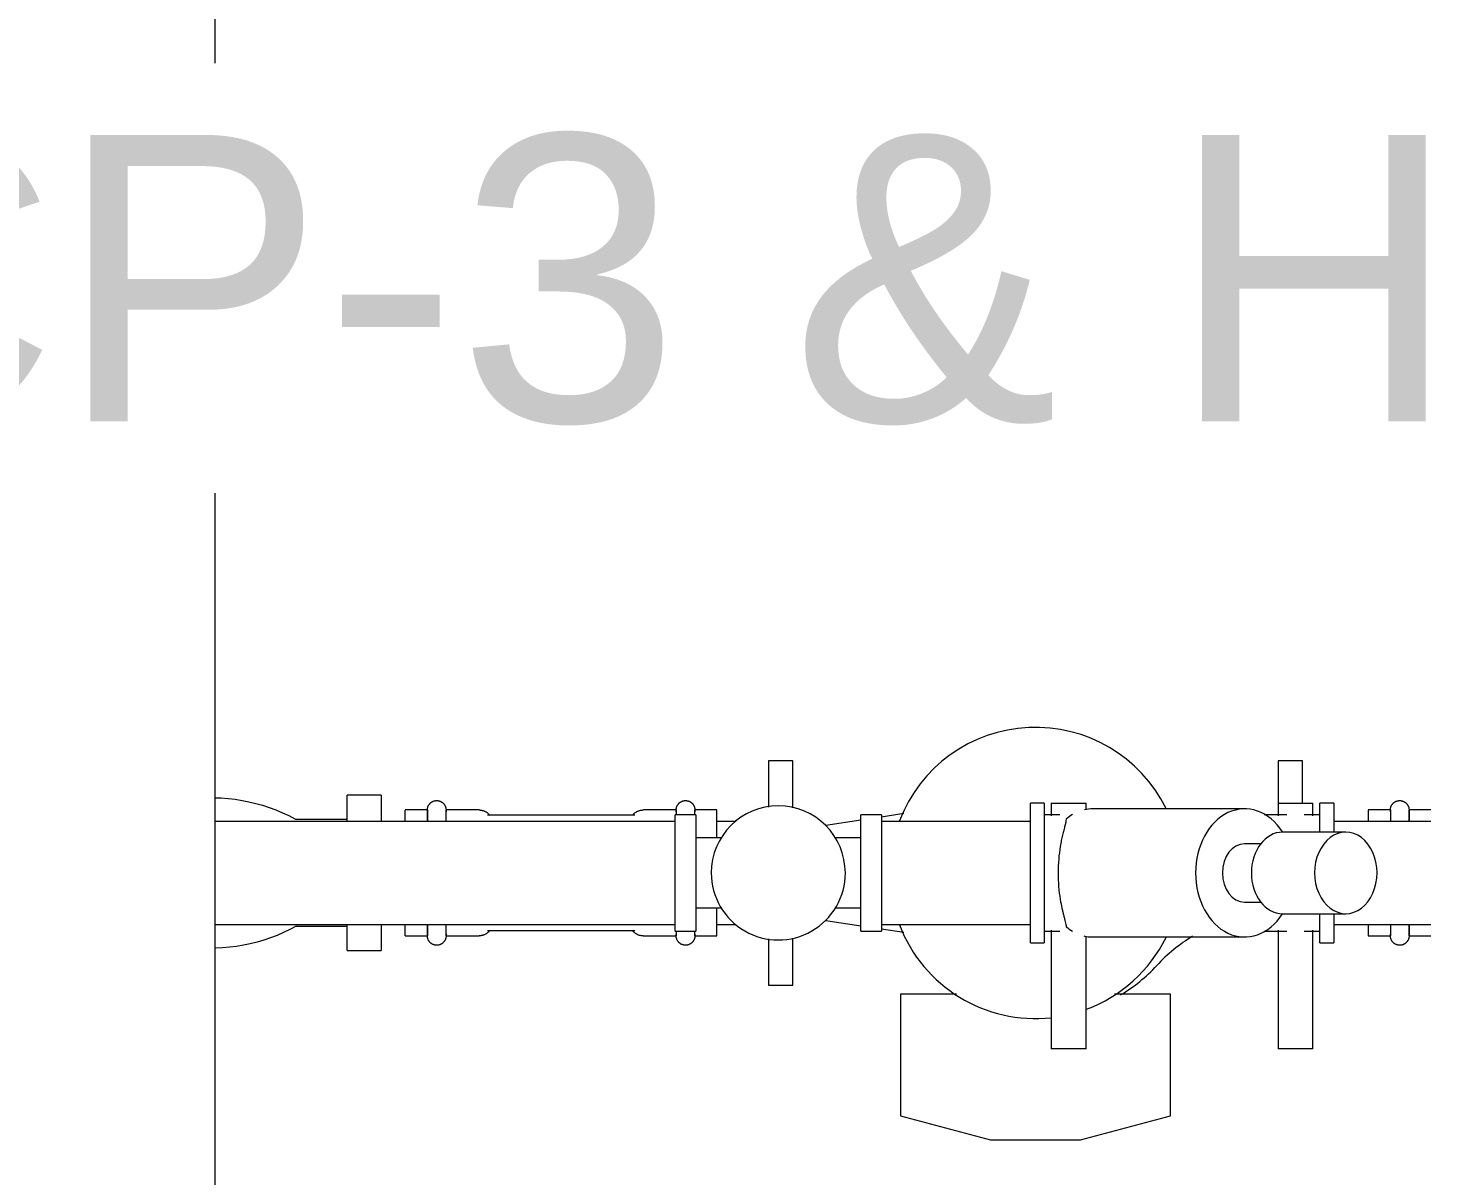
# Model space of a CAD drawing. Header units: inches. Extents: x -3299 to -2222, y -94 to 482.
# Drawn here: x -2430.77 to -2401.87, y 279.1 to 302.75 of the extents above; entities that cross this region are included whole.
import ezdxf

# ---------------------------------------------------------------- set-up
doc = ezdxf.new("R2010")
doc.units = ezdxf.units.IN
doc.header["$MEASUREMENT"] = 0
for name, color, linetype, lineweight in [('G-ANNO-TEXT', 231, 'Continuous', 9), ('M-EQPM', 50, 'Continuous', 9), ('P-PIPE', 3, 'Continuous', 9)]:
    doc.layers.add(name, color=color, linetype=linetype, lineweight=lineweight)
doc.styles.add('Arial', font='arial.ttf', dxfattribs={"height": 5.901198})

# ---------------------------------------------------------------- blocks, each defined once
blk = doc.blocks.new('Pump-Circulator-Grundfos-TPE-Close_Coupled - ERROR_LOAD TYPE CATALOG-1367479-PLG_ ROOF LEVEL')
at = {"layer": 'M-EQPM'}
for p, q in [((-5, 2.312), (-5.5, 2.312)), ((-5.5, 2.312), (-5.5, 1.355)), ((-5, 1.342), (-5, 2.312)), ((5.5, 2.312), (5, 2.312)), ((5, 2.312), (5, 1.44)), ((5.5, 1.44), (5.5, 2.312)), ((-2.714, 1.221), (-3.173, 1.151)), ((-3.598, 1.087), (-4.321, 0.978)), ((-4.321, -0.978), (-3.598, -1.087)), ((-3.173, -1.151), (-2.714, -1.221)), ((-5.5, -1.355), (-5.5, -2.313)), ((-5, -2.313), (-5, -1.342)), ((-5.5, -2.313), (-5, -2.313)), ((-2.781, -2.5), (-2.781, -5.003)), ((-1.628, -2.5), (-2.781, -2.5)), ((2.781, -2.5), (1.628, -2.5)), ((2.781, -5.003), (2.781, -2.5)), ((-2.781, -5.003), (-0.927, -5.5)), ((0.927, -5.5), (2.781, -5.003)), ((-0.927, -5.5), (0.927, -5.5))]:
    blk.add_line(p, q, dxfattribs=at)
for centre, radius, start, end in [((0, 0), 3, 26.2684, 159.0803), ((0, 0), 3, 200.9197, 276.2189), ((0, 0), 3, 290.5032, 333.7316), ((5, -4.217), 3.404, 121.2259, 137.2588), ((0, 0.404), 3.404, 300.9694, 317.2588)]:
    blk.add_arc(centre, radius, start, end, dxfattribs=at)
blk = doc.blocks.new('Ball Valve - 2-6 Inch - 2_-V10-PLG_ ROOF LEVEL')
at = {"layer": 'P-PIPE'}
for p, q in [((3.5, 1.6), (2.8, 1.6)), ((2.8, 1.068), (2.8, 1.6)), ((3.5, 1.6), (3.5, 1.068)), ((2.8, 1.1), (1.75, 1.1)), ((1.75, 1.093), (1.75, 1.1)), ((1.75, -1.1), (1.75, -1.093)), ((1.75, -1.1), (2.8, -1.1)), ((2.8, -1.6), (2.8, -1.068)), ((3.5, -1.068), (3.5, -1.6)), ((2.8, -1.6), (3.5, -1.6))]:
    blk.add_line(p, q, dxfattribs=at)
at = {"layer": 'P-PIPE', "flags": 128}
for points in [[(0.08, 1.549), (0.204, 1.545), (0.348, 1.534), (0.492, 1.517), (0.635, 1.494), (0.778, 1.466), (0.919, 1.432), (1.058, 1.393), (1.196, 1.347), (1.332, 1.297), (1.466, 1.241), (1.597, 1.18), (1.726, 1.113), (1.75, 1.1)], [(1.75, -1.1), (1.622, -1.167), (1.491, -1.23), (1.357, -1.287), (1.222, -1.338), (1.084, -1.384), (0.945, -1.425), (0.805, -1.46), (0.663, -1.489), (0.519, -1.513), (0.376, -1.531), (0.231, -1.543), (0.086, -1.549)]]:
    blk.add_lwpolyline(points, dxfattribs=at)
blk = doc.blocks.new('Balancing Valve - Straight - 0_5-2 Inch - Threaded - 2_-V27-PLG_ ROOF LEVEL')
at = {"layer": 'P-PIPE'}
for p, q in [((-2.697, 3.625), (-2.697, 1.178)), ((-2.697, 3.625), (-1.977, 3.625)), ((-1.977, 1.179), (-1.977, 3.625)), ((1.977, 3.625), (1.977, 1.306)), ((1.977, 3.625), (2.697, 3.625)), ((2.697, 1.179), (2.697, 3.625)), ((-2.837, 1.44), (-3.125, 1.44)), ((-3.125, 0.847), (-3.125, 1.44)), ((-2.837, 1.44), (-2.837, 0.847)), ((-2.515, 1.2), (-2.837, 1.2)), ((-1.69, 1.2), (-2.159, 1.2)), ((1.837, 1.32), (-1.29, 1.32)), ((2.837, 1.2), (2.515, 1.2)), ((3.125, 1.44), (2.837, 1.44)), ((2.837, -1.44), (2.837, 1.44)), ((3.125, 1.44), (3.125, -1.44)), ((-2.071, 0.84), (-3.374, 0.84)), ((-1.29, 0.6), (-1.622, 0.6)), ((-3.374, -0.84), (-2.071, -0.84)), ((-3.125, -1.44), (-3.125, -0.847)), ((-2.837, -0.847), (-2.837, -1.44)), ((-1.622, -0.6), (-1.29, -0.6)), ((-3.125, -1.44), (-2.837, -1.44)), ((-2.837, -1.2), (-2.515, -1.2)), ((-2.697, -1.178), (-2.697, -1.44)), ((-1.977, -1.44), (-2.697, -1.44)), ((-2.159, -1.2), (-1.69, -1.2)), ((-1.977, -1.44), (-1.977, -1.179)), ((-1.29, -1.32), (1.837, -1.32)), ((1.977, -1.306), (1.977, -1.44)), ((2.697, -1.44), (1.977, -1.44)), ((2.515, -1.2), (2.837, -1.2)), ((2.697, -1.44), (2.697, -1.179)), ((2.837, -1.44), (3.125, -1.44))]:
    blk.add_line(p, q, dxfattribs=at)
for centre, major_axis, start_param, end_param in [((-1.29, 0), (0, 1.32), 4.712389, 7.159761), ((1.837, 0), (0, 1.32), 6.096051, 6.283185), ((1.837, 0), (0, 1.32), 5.708191, 5.857876), ((-3.374, 0), (0, 0.84), 4.712389, 7.853982), ((-2.071, 0), (0, 0.84), 4.712389, 6.283185), ((-1.29, 0), (0, 0.6), 4.712389, 6.283185), ((-3.374, 0), (0, 0.84), 1.570796, 4.712389), ((-2.071, 0), (0, 0.84), 3.141593, 4.712389), ((-1.29, 0), (0, 1.32), 2.265017, 4.712389), ((-1.29, 0), (0, 0.6), 3.141593, 4.712389), ((1.837, 0), (0, 1.32), 3.566902, 3.716587), ((1.837, 0), (0, 1.32), 3.141593, 3.314785)]:
    blk.add_ellipse(centre, major_axis=major_axis, ratio=0.766044, start_param=start_param, end_param=end_param, dxfattribs=at)
for points, knots in [([(2.553, 0), (2.553, 0.095), (2.545, 0.284), (2.515, 0.529), (2.484, 0.684), (2.465, 0.766), (2.453, 0.819), (2.436, 0.881), (2.418, 0.95), (2.399, 1.03), (2.39, 1.079), (2.387, 1.108)], [0, 0, 0, 0, 0.2, 0.4, 0.55, 0.5875, 0.625, 0.7, 0.775, 0.85, 1, 1, 1, 1]), ([(2.387, -1.108), (2.389, -1.089), (2.395, -1.046), (2.409, -0.984), (2.424, -0.927), (2.436, -0.881), (2.449, -0.831), (2.466, -0.762), (2.487, -0.669), (2.517, -0.507), (2.545, -0.284), (2.553, -0.095), (2.553, 0)], [0, 0, 0, 0, 0.1, 0.2, 0.25, 0.3, 0.35, 0.4, 0.5, 0.6, 0.8, 1, 1, 1, 1])]:
    blk.add_open_spline(points, degree=3, knots=knots, dxfattribs=at)
blk = doc.blocks.new('Check Valve - 0_375-4 Inch - Threaded - 2_-V28-PLG_ ROOF LEVEL')
at = {"layer": 'P-PIPE'}
for p, q in [((-1.7, 1.2), (-2.125, 1.2)), ((-2.125, -1.2), (-2.125, 1.2)), ((-1.7, 1.2), (-1.7, -1.2)), ((2.125, 1.2), (1.7, 1.2)), ((1.7, -1.2), (1.7, 1.2)), ((2.125, 1.2), (2.125, -1.2)), ((-1.174, 0.72), (-1.7, 0.72)), ((1.7, 0.72), (1.174, 0.72)), ((-1.7, -0.72), (-1.174, -0.72)), ((1.174, -0.72), (1.7, -0.72)), ((-2.125, -1.2), (-1.7, -1.2)), ((1.7, -1.2), (2.125, -1.2))]:
    blk.add_line(p, q, dxfattribs=at)
for start, end in [(360, 180), (180, 360)]:
    blk.add_arc((0, 0), 1.381, start, end, dxfattribs=at)

msp = doc.modelspace()

# ---------------------------------------------------------------- linework, layer by layer
at = {"layer": 'P-PIPE'}
for p, q in [((-2426.92, 238.923), (-2426.92, 313.46)), ((-2417.442, 286.406), (-2426.92, 286.406)), ((-2422.547, 286.641), (-2423.001, 286.641)), ((-2421.48, 286.641), (-2422.161, 286.641)), ((-2418.275, 286.532), (-2421.307, 286.532)), ((-2417.421, 286.641), (-2418.102, 286.641)), ((-2416.581, 286.641), (-2417.035, 286.641)), ((-2416.182, 286.406), (-2416.581, 286.406)), ((-2410.125, 286.406), (-2413.192, 286.406)), ((-2401.872, 286.406), (-2403.875, 286.406)), ((-2402.709, 286.641), (-2403.163, 286.641)), ((-2401.872, 286.641), (-2402.323, 286.641)), ((-2426.92, 284.282), (-2417.442, 284.282)), ((-2421.307, 284.157), (-2418.275, 284.157)), ((-2416.581, 284.282), (-2416.182, 284.282)), ((-2413.192, 284.282), (-2410.125, 284.282)), ((-2403.875, 284.282), (-2401.872, 284.282)), ((-2423.001, 284.048), (-2422.547, 284.048)), ((-2422.161, 284.048), (-2421.48, 284.048)), ((-2418.102, 284.048), (-2417.421, 284.048)), ((-2417.035, 284.048), (-2416.581, 284.048)), ((-2403.163, 284.048), (-2402.709, 284.048)), ((-2402.323, 284.048), (-2401.872, 284.048))]:
    msp.add_line(p, q, dxfattribs=at)
at = {"layer": 'P-PIPE', "flags": 128}
for points in [[(-2422.547, 286.641), (-2422.547, 286.649), (-2422.546, 286.656), (-2422.546, 286.664), (-2422.545, 286.672), (-2422.543, 286.679), (-2422.542, 286.687), (-2422.54, 286.694), (-2422.537, 286.702), (-2422.535, 286.709), (-2422.532, 286.716), (-2422.529, 286.723), (-2422.525, 286.73), (-2422.522, 286.737), (-2422.518, 286.743), (-2422.513, 286.75), (-2422.509, 286.756), (-2422.504, 286.762), (-2422.499, 286.768), (-2422.494, 286.774), (-2422.489, 286.779), (-2422.483, 286.785), (-2422.477, 286.79), (-2422.471, 286.794), (-2422.465, 286.799), (-2422.458, 286.803), (-2422.452, 286.807), (-2422.445, 286.811), (-2422.438, 286.815), (-2422.431, 286.818), (-2422.424, 286.821), (-2422.417, 286.823), (-2422.409, 286.826), (-2422.402, 286.828), (-2422.394, 286.83), (-2422.387, 286.831), (-2422.379, 286.832), (-2422.372, 286.833), (-2422.364, 286.834), (-2422.356, 286.834), (-2422.348, 286.834), (-2422.341, 286.833), (-2422.333, 286.833), (-2422.325, 286.832), (-2422.318, 286.83), (-2422.31, 286.829), (-2422.303, 286.827), (-2422.295, 286.825), (-2422.288, 286.822), (-2422.281, 286.819), (-2422.274, 286.816), (-2422.267, 286.813), (-2422.26, 286.809), (-2422.253, 286.805), (-2422.247, 286.801), (-2422.24, 286.797), (-2422.234, 286.792), (-2422.228, 286.787), (-2422.223, 286.782), (-2422.217, 286.777), (-2422.212, 286.771), (-2422.207, 286.765), (-2422.202, 286.759), (-2422.197, 286.753), (-2422.193, 286.747), (-2422.189, 286.74), (-2422.185, 286.734), (-2422.181, 286.727), (-2422.178, 286.72), (-2422.175, 286.713), (-2422.172, 286.705), (-2422.17, 286.698), (-2422.168, 286.691), (-2422.166, 286.683), (-2422.164, 286.676), (-2422.163, 286.668), (-2422.162, 286.66), (-2422.161, 286.653), (-2422.161, 286.645), (-2422.161, 286.641)], [(-2417.421, 286.641), (-2417.421, 286.649), (-2417.42, 286.656), (-2417.42, 286.664), (-2417.419, 286.672), (-2417.417, 286.679), (-2417.416, 286.687), (-2417.414, 286.694), (-2417.411, 286.702), (-2417.409, 286.709), (-2417.406, 286.716), (-2417.403, 286.723), (-2417.399, 286.73), (-2417.396, 286.737), (-2417.392, 286.743), (-2417.387, 286.75), (-2417.383, 286.756), (-2417.378, 286.762), (-2417.373, 286.768), (-2417.368, 286.774), (-2417.363, 286.779), (-2417.357, 286.785), (-2417.351, 286.79), (-2417.345, 286.794), (-2417.339, 286.799), (-2417.332, 286.803), (-2417.326, 286.807), (-2417.319, 286.811), (-2417.312, 286.815), (-2417.305, 286.818), (-2417.298, 286.821), (-2417.291, 286.823), (-2417.283, 286.826), (-2417.276, 286.828), (-2417.268, 286.83), (-2417.261, 286.831), (-2417.253, 286.832), (-2417.246, 286.833), (-2417.238, 286.834), (-2417.23, 286.834), (-2417.222, 286.834), (-2417.215, 286.833), (-2417.207, 286.833), (-2417.199, 286.832), (-2417.192, 286.83), (-2417.184, 286.829), (-2417.177, 286.827), (-2417.169, 286.825), (-2417.162, 286.822), (-2417.155, 286.819), (-2417.148, 286.816), (-2417.141, 286.813), (-2417.134, 286.809), (-2417.127, 286.805), (-2417.121, 286.801), (-2417.114, 286.797), (-2417.108, 286.792), (-2417.102, 286.787), (-2417.097, 286.782), (-2417.091, 286.777), (-2417.086, 286.771), (-2417.081, 286.765), (-2417.076, 286.759), (-2417.071, 286.753), (-2417.067, 286.747), (-2417.063, 286.74), (-2417.059, 286.734), (-2417.055, 286.727), (-2417.052, 286.72), (-2417.049, 286.713), (-2417.046, 286.705), (-2417.044, 286.698), (-2417.042, 286.691), (-2417.04, 286.683), (-2417.038, 286.676), (-2417.037, 286.668), (-2417.036, 286.66), (-2417.035, 286.653), (-2417.035, 286.645), (-2417.035, 286.641)], [(-2402.709, 286.641), (-2402.708, 286.649), (-2402.708, 286.656), (-2402.707, 286.664), (-2402.706, 286.672), (-2402.705, 286.679), (-2402.703, 286.687), (-2402.701, 286.694), (-2402.699, 286.702), (-2402.696, 286.709), (-2402.693, 286.716), (-2402.69, 286.723), (-2402.687, 286.73), (-2402.683, 286.737), (-2402.679, 286.743), (-2402.675, 286.75), (-2402.67, 286.756), (-2402.666, 286.762), (-2402.661, 286.768), (-2402.655, 286.774), (-2402.65, 286.779), (-2402.644, 286.785), (-2402.639, 286.79), (-2402.632, 286.794), (-2402.626, 286.799), (-2402.62, 286.803), (-2402.613, 286.807), (-2402.607, 286.811), (-2402.6, 286.815), (-2402.593, 286.818), (-2402.586, 286.821), (-2402.578, 286.823), (-2402.571, 286.826), (-2402.563, 286.828), (-2402.556, 286.83), (-2402.548, 286.831), (-2402.541, 286.832), (-2402.533, 286.833), (-2402.525, 286.834), (-2402.518, 286.834), (-2402.51, 286.834), (-2402.502, 286.833), (-2402.495, 286.833), (-2402.487, 286.832), (-2402.479, 286.83), (-2402.472, 286.829), (-2402.464, 286.827), (-2402.457, 286.825), (-2402.45, 286.822), (-2402.442, 286.819), (-2402.435, 286.816), (-2402.428, 286.813), (-2402.421, 286.809), (-2402.415, 286.805), (-2402.408, 286.801), (-2402.402, 286.797), (-2402.396, 286.792), (-2402.39, 286.787), (-2402.384, 286.782), (-2402.379, 286.777), (-2402.373, 286.771), (-2402.368, 286.765), (-2402.363, 286.759), (-2402.359, 286.753), (-2402.354, 286.747), (-2402.35, 286.74), (-2402.346, 286.734), (-2402.343, 286.727), (-2402.339, 286.72), (-2402.336, 286.713), (-2402.334, 286.705), (-2402.331, 286.698), (-2402.329, 286.691), (-2402.327, 286.683), (-2402.326, 286.676), (-2402.325, 286.668), (-2402.324, 286.66), (-2402.323, 286.653), (-2402.323, 286.645), (-2402.323, 286.641)], [(-2422.547, 286.6), (-2422.547, 286.612), (-2422.547, 286.622), (-2422.547, 286.63), (-2422.547, 286.635), (-2422.547, 286.639), (-2422.547, 286.641), (-2422.547, 286.641)], [(-2422.547, 286.641), (-2422.547, 286.64), (-2422.547, 286.637), (-2422.547, 286.631), (-2422.547, 286.624), (-2422.547, 286.615), (-2422.547, 286.604), (-2422.547, 286.59), (-2422.547, 286.575), (-2422.547, 286.558), (-2422.547, 286.538), (-2422.547, 286.517), (-2422.547, 286.494), (-2422.547, 286.469), (-2422.547, 286.443), (-2422.547, 286.414)], [(-2422.161, 286.406), (-2422.161, 286.435), (-2422.161, 286.462), (-2422.161, 286.488), (-2422.161, 286.511), (-2422.161, 286.533), (-2422.161, 286.553), (-2422.161, 286.571), (-2422.161, 286.586), (-2422.161, 286.6), (-2422.161, 286.612), (-2422.161, 286.622), (-2422.161, 286.63), (-2422.161, 286.635), (-2422.161, 286.639), (-2422.161, 286.641), (-2422.161, 286.641)], [(-2422.161, 286.641), (-2422.161, 286.64), (-2422.161, 286.637), (-2422.161, 286.631), (-2422.161, 286.624), (-2422.161, 286.615), (-2422.161, 286.604)], [(-2421.48, 286.641), (-2421.469, 286.641), (-2421.458, 286.64), (-2421.447, 286.639), (-2421.437, 286.637), (-2421.426, 286.635), (-2421.415, 286.633), (-2421.405, 286.63), (-2421.394, 286.627), (-2421.384, 286.623), (-2421.374, 286.619), (-2421.364, 286.615), (-2421.354, 286.61), (-2421.345, 286.605), (-2421.335, 286.599), (-2421.326, 286.593), (-2421.317, 286.587), (-2421.309, 286.58), (-2421.3, 286.573), (-2421.292, 286.566), (-2421.285, 286.558), (-2421.277, 286.55), (-2421.27, 286.542), (-2421.263, 286.533), (-2421.262, 286.532)], [(-2418.32, 286.532), (-2418.313, 286.54), (-2418.306, 286.549), (-2418.299, 286.557), (-2418.291, 286.564), (-2418.283, 286.572), (-2418.275, 286.579), (-2418.266, 286.586), (-2418.258, 286.592), (-2418.248, 286.598), (-2418.239, 286.604), (-2418.23, 286.609), (-2418.22, 286.614), (-2418.21, 286.619), (-2418.2, 286.623), (-2418.19, 286.626), (-2418.179, 286.63), (-2418.169, 286.633), (-2418.158, 286.635), (-2418.147, 286.637), (-2418.137, 286.639), (-2418.126, 286.64), (-2418.115, 286.64), (-2418.104, 286.641), (-2418.102, 286.641)], [(-2417.421, 286.6), (-2417.421, 286.612), (-2417.421, 286.622), (-2417.421, 286.63), (-2417.421, 286.635), (-2417.421, 286.639), (-2417.421, 286.641), (-2417.421, 286.641)], [(-2417.421, 286.641), (-2417.421, 286.64), (-2417.421, 286.637), (-2417.421, 286.631), (-2417.421, 286.624), (-2417.421, 286.615), (-2417.421, 286.604), (-2417.421, 286.59), (-2417.421, 286.575), (-2417.421, 286.558), (-2417.421, 286.542)], [(-2417.035, 286.553), (-2417.035, 286.571), (-2417.035, 286.586), (-2417.035, 286.6), (-2417.035, 286.612), (-2417.035, 286.622), (-2417.035, 286.63), (-2417.035, 286.635), (-2417.035, 286.639), (-2417.035, 286.641), (-2417.035, 286.641)], [(-2417.035, 286.641), (-2417.035, 286.64), (-2417.035, 286.637), (-2417.035, 286.631), (-2417.035, 286.624), (-2417.035, 286.615), (-2417.035, 286.604)], [(-2402.709, 286.6), (-2402.709, 286.612), (-2402.709, 286.622), (-2402.709, 286.63), (-2402.709, 286.635), (-2402.709, 286.639), (-2402.709, 286.641), (-2402.709, 286.641)], [(-2402.709, 286.641), (-2402.709, 286.64), (-2402.709, 286.637), (-2402.709, 286.631), (-2402.709, 286.624), (-2402.709, 286.615), (-2402.709, 286.604), (-2402.709, 286.59), (-2402.709, 286.575), (-2402.709, 286.558), (-2402.709, 286.538), (-2402.709, 286.517), (-2402.709, 286.494), (-2402.709, 286.469), (-2402.709, 286.443), (-2402.709, 286.414)], [(-2402.323, 286.406), (-2402.323, 286.435), (-2402.323, 286.462), (-2402.323, 286.488), (-2402.323, 286.511), (-2402.323, 286.533), (-2402.323, 286.553), (-2402.323, 286.571), (-2402.323, 286.586), (-2402.323, 286.6), (-2402.323, 286.612), (-2402.323, 286.622), (-2402.323, 286.63), (-2402.323, 286.635), (-2402.323, 286.639), (-2402.323, 286.641), (-2402.323, 286.641)], [(-2402.323, 286.641), (-2402.323, 286.64), (-2402.323, 286.637), (-2402.323, 286.631), (-2402.323, 286.624), (-2402.323, 286.615), (-2402.323, 286.604)], [(-2422.547, 284.282), (-2422.547, 284.253), (-2422.547, 284.226), (-2422.547, 284.201), (-2422.547, 284.177), (-2422.547, 284.156), (-2422.547, 284.136), (-2422.547, 284.118), (-2422.547, 284.102), (-2422.547, 284.088), (-2422.547, 284.076), (-2422.547, 284.067), (-2422.547, 284.059), (-2422.547, 284.053), (-2422.547, 284.049), (-2422.547, 284.048), (-2422.547, 284.048)], [(-2422.161, 284.048), (-2422.161, 284.049), (-2422.161, 284.052), (-2422.161, 284.057), (-2422.161, 284.064), (-2422.161, 284.074), (-2422.161, 284.085), (-2422.161, 284.098), (-2422.161, 284.114), (-2422.161, 284.131), (-2422.161, 284.15), (-2422.161, 284.171), (-2422.161, 284.194), (-2422.161, 284.219), (-2422.161, 284.246), (-2422.161, 284.274)], [(-2422.161, 284.088), (-2422.161, 284.076), (-2422.161, 284.067), (-2422.161, 284.059), (-2422.161, 284.053), (-2422.161, 284.049), (-2422.161, 284.048), (-2422.161, 284.048)], [(-2421.262, 284.157), (-2421.269, 284.148), (-2421.276, 284.14), (-2421.283, 284.132), (-2421.291, 284.124), (-2421.299, 284.117), (-2421.307, 284.11), (-2421.316, 284.103), (-2421.325, 284.097), (-2421.334, 284.09), (-2421.343, 284.085), (-2421.352, 284.08), (-2421.362, 284.075), (-2421.372, 284.07), (-2421.382, 284.066), (-2421.392, 284.062), (-2421.403, 284.059), (-2421.413, 284.056), (-2421.424, 284.054), (-2421.435, 284.052), (-2421.445, 284.05), (-2421.456, 284.049), (-2421.467, 284.048), (-2421.478, 284.048), (-2421.48, 284.048)], [(-2418.102, 284.048), (-2418.113, 284.048), (-2418.124, 284.049), (-2418.135, 284.05), (-2418.145, 284.051), (-2418.156, 284.053), (-2418.167, 284.056), (-2418.177, 284.058), (-2418.188, 284.062), (-2418.198, 284.065), (-2418.208, 284.069), (-2418.218, 284.074), (-2418.228, 284.079), (-2418.237, 284.084), (-2418.247, 284.089), (-2418.256, 284.095), (-2418.265, 284.102), (-2418.273, 284.108), (-2418.282, 284.115), (-2418.29, 284.123), (-2418.298, 284.13), (-2418.305, 284.138), (-2418.312, 284.147), (-2418.319, 284.155), (-2418.32, 284.157)], [(-2417.421, 284.136), (-2417.421, 284.118), (-2417.421, 284.102), (-2417.421, 284.088), (-2417.421, 284.076), (-2417.421, 284.067), (-2417.421, 284.059), (-2417.421, 284.053), (-2417.421, 284.049), (-2417.421, 284.048), (-2417.421, 284.048)], [(-2417.035, 284.048), (-2417.035, 284.049), (-2417.035, 284.052), (-2417.035, 284.057), (-2417.035, 284.064), (-2417.035, 284.074), (-2417.035, 284.085), (-2417.035, 284.098), (-2417.035, 284.114), (-2417.035, 284.131), (-2417.035, 284.146)], [(-2417.035, 284.088), (-2417.035, 284.076), (-2417.035, 284.067), (-2417.035, 284.059), (-2417.035, 284.053), (-2417.035, 284.049), (-2417.035, 284.048), (-2417.035, 284.048)], [(-2402.709, 284.282), (-2402.709, 284.253), (-2402.709, 284.226), (-2402.709, 284.201), (-2402.709, 284.177), (-2402.709, 284.156), (-2402.709, 284.136), (-2402.709, 284.118), (-2402.709, 284.102), (-2402.709, 284.088), (-2402.709, 284.076), (-2402.709, 284.067), (-2402.709, 284.059), (-2402.709, 284.053), (-2402.709, 284.049), (-2402.709, 284.048), (-2402.709, 284.048)], [(-2402.323, 284.048), (-2402.323, 284.049), (-2402.323, 284.052), (-2402.323, 284.057), (-2402.323, 284.064), (-2402.323, 284.074), (-2402.323, 284.085), (-2402.323, 284.098), (-2402.323, 284.114), (-2402.323, 284.131), (-2402.323, 284.15), (-2402.323, 284.171), (-2402.323, 284.194), (-2402.323, 284.219), (-2402.323, 284.246), (-2402.323, 284.274)], [(-2402.323, 284.088), (-2402.323, 284.076), (-2402.323, 284.067), (-2402.323, 284.059), (-2402.323, 284.053), (-2402.323, 284.049), (-2402.323, 284.048), (-2402.323, 284.048)], [(-2422.547, 284.048), (-2422.547, 284.049), (-2422.547, 284.052), (-2422.547, 284.057), (-2422.547, 284.064), (-2422.547, 284.074), (-2422.547, 284.085)], [(-2422.161, 284.048), (-2422.161, 284.04), (-2422.162, 284.032), (-2422.162, 284.025), (-2422.164, 284.017), (-2422.165, 284.009), (-2422.167, 284.002), (-2422.169, 283.994), (-2422.171, 283.987), (-2422.173, 283.98), (-2422.176, 283.973), (-2422.179, 283.966), (-2422.183, 283.959), (-2422.187, 283.952), (-2422.191, 283.945), (-2422.195, 283.939), (-2422.199, 283.933), (-2422.204, 283.926), (-2422.209, 283.921), (-2422.214, 283.915), (-2422.22, 283.909), (-2422.225, 283.904), (-2422.231, 283.899), (-2422.237, 283.894), (-2422.243, 283.89), (-2422.25, 283.885), (-2422.256, 283.881), (-2422.263, 283.878), (-2422.27, 283.874), (-2422.277, 283.871), (-2422.284, 283.868), (-2422.291, 283.865), (-2422.299, 283.863), (-2422.306, 283.861), (-2422.314, 283.859), (-2422.321, 283.858), (-2422.329, 283.856), (-2422.337, 283.856), (-2422.344, 283.855), (-2422.352, 283.855), (-2422.36, 283.855), (-2422.367, 283.855), (-2422.375, 283.856), (-2422.383, 283.857), (-2422.39, 283.858), (-2422.398, 283.86), (-2422.405, 283.862), (-2422.413, 283.864), (-2422.42, 283.866), (-2422.427, 283.869), (-2422.434, 283.872), (-2422.441, 283.876), (-2422.448, 283.879), (-2422.455, 283.883), (-2422.461, 283.887), (-2422.468, 283.892), (-2422.474, 283.896), (-2422.48, 283.901), (-2422.486, 283.906), (-2422.491, 283.912), (-2422.496, 283.917), (-2422.501, 283.923), (-2422.506, 283.929), (-2422.511, 283.935), (-2422.515, 283.942), (-2422.519, 283.948), (-2422.523, 283.955), (-2422.527, 283.962), (-2422.53, 283.969), (-2422.533, 283.976), (-2422.536, 283.983), (-2422.538, 283.99), (-2422.54, 283.998), (-2422.542, 284.005), (-2422.544, 284.013), (-2422.545, 284.021), (-2422.546, 284.028), (-2422.547, 284.036), (-2422.547, 284.044), (-2422.547, 284.048)], [(-2417.421, 284.048), (-2417.421, 284.049), (-2417.421, 284.052), (-2417.421, 284.057), (-2417.421, 284.064), (-2417.421, 284.074), (-2417.421, 284.085)], [(-2417.035, 284.048), (-2417.035, 284.04), (-2417.036, 284.032), (-2417.036, 284.025), (-2417.038, 284.017), (-2417.039, 284.009), (-2417.041, 284.002), (-2417.043, 283.994), (-2417.045, 283.987), (-2417.047, 283.98), (-2417.05, 283.973), (-2417.053, 283.966), (-2417.057, 283.959), (-2417.061, 283.952), (-2417.065, 283.945), (-2417.069, 283.939), (-2417.073, 283.933), (-2417.078, 283.926), (-2417.083, 283.921), (-2417.088, 283.915), (-2417.094, 283.909), (-2417.099, 283.904), (-2417.105, 283.899), (-2417.111, 283.894), (-2417.117, 283.89), (-2417.124, 283.885), (-2417.13, 283.881), (-2417.137, 283.878), (-2417.144, 283.874), (-2417.151, 283.871), (-2417.158, 283.868), (-2417.165, 283.865), (-2417.173, 283.863), (-2417.18, 283.861), (-2417.188, 283.859), (-2417.195, 283.858), (-2417.203, 283.856), (-2417.211, 283.856), (-2417.218, 283.855), (-2417.226, 283.855), (-2417.234, 283.855), (-2417.241, 283.855), (-2417.249, 283.856), (-2417.257, 283.857), (-2417.264, 283.858), (-2417.272, 283.86), (-2417.279, 283.862), (-2417.287, 283.864), (-2417.294, 283.866), (-2417.301, 283.869), (-2417.308, 283.872), (-2417.315, 283.876), (-2417.322, 283.879), (-2417.329, 283.883), (-2417.335, 283.887), (-2417.342, 283.892), (-2417.348, 283.896), (-2417.354, 283.901), (-2417.36, 283.906), (-2417.365, 283.912), (-2417.37, 283.917), (-2417.375, 283.923), (-2417.38, 283.929), (-2417.385, 283.935), (-2417.389, 283.942), (-2417.393, 283.948), (-2417.397, 283.955), (-2417.401, 283.962), (-2417.404, 283.969), (-2417.407, 283.976), (-2417.41, 283.983), (-2417.412, 283.99), (-2417.414, 283.998), (-2417.416, 284.005), (-2417.418, 284.013), (-2417.419, 284.021), (-2417.42, 284.028), (-2417.421, 284.036), (-2417.421, 284.044), (-2417.421, 284.048)], [(-2402.709, 284.048), (-2402.709, 284.049), (-2402.709, 284.052), (-2402.709, 284.057), (-2402.709, 284.064), (-2402.709, 284.074), (-2402.709, 284.085)], [(-2402.323, 284.048), (-2402.323, 284.04), (-2402.323, 284.032), (-2402.324, 284.025), (-2402.325, 284.017), (-2402.326, 284.009), (-2402.328, 284.002), (-2402.33, 283.994), (-2402.332, 283.987), (-2402.335, 283.98), (-2402.338, 283.973), (-2402.341, 283.966), (-2402.344, 283.959), (-2402.348, 283.952), (-2402.352, 283.945), (-2402.356, 283.939), (-2402.361, 283.933), (-2402.365, 283.926), (-2402.37, 283.921), (-2402.376, 283.915), (-2402.381, 283.909), (-2402.387, 283.904), (-2402.393, 283.899), (-2402.399, 283.894), (-2402.405, 283.89), (-2402.411, 283.885), (-2402.418, 283.881), (-2402.425, 283.878), (-2402.431, 283.874), (-2402.438, 283.871), (-2402.446, 283.868), (-2402.453, 283.865), (-2402.46, 283.863), (-2402.468, 283.861), (-2402.475, 283.859), (-2402.483, 283.858), (-2402.49, 283.856), (-2402.498, 283.856), (-2402.506, 283.855), (-2402.513, 283.855), (-2402.521, 283.855), (-2402.529, 283.855), (-2402.537, 283.856), (-2402.544, 283.857), (-2402.552, 283.858), (-2402.559, 283.86), (-2402.567, 283.862), (-2402.574, 283.864), (-2402.582, 283.866), (-2402.589, 283.869), (-2402.596, 283.872), (-2402.603, 283.876), (-2402.61, 283.879), (-2402.616, 283.883), (-2402.623, 283.887), (-2402.629, 283.892), (-2402.635, 283.896), (-2402.641, 283.901), (-2402.647, 283.906), (-2402.653, 283.912), (-2402.658, 283.917), (-2402.663, 283.923), (-2402.668, 283.929), (-2402.672, 283.935), (-2402.677, 283.942), (-2402.681, 283.948), (-2402.685, 283.955), (-2402.688, 283.962), (-2402.692, 283.969), (-2402.695, 283.976), (-2402.697, 283.983), (-2402.7, 283.99), (-2402.702, 283.998), (-2402.704, 284.005), (-2402.705, 284.013), (-2402.707, 284.021), (-2402.708, 284.028), (-2402.708, 284.036), (-2402.709, 284.044), (-2402.709, 284.048)]]:
    msp.add_lwpolyline(points, dxfattribs=at)
at = {"layer": 'P-PIPE'}
for centre, major_axis, ratio, start_param, end_param in [((-2423.001, 285.344), (0, 1.296), 0.000006, 5.6925, 6.283185), ((-2422.547, 285.344), (0, 1.297), 0.000006, 5.6925, 6.283185), ((-2422.161, 285.344), (0, 1.296), 0.000006, 5.6925, 6.283185), ((-2417.421, 285.344), (0, 1.296), 0.000006, 6.021386, 6.283185), ((-2417.035, 285.344), (0, 1.297), 0.000006, 6.021386, 6.283185), ((-2416.581, 285.344), (0, 1.296), 0.000006, 5.315153, 6.283185), ((-2403.163, 285.344), (0, 1.296), 0.000002, 0, 0.590685), ((-2402.709, 285.344), (0, 1.296), 0.000002, 0, 0.590685), ((-2402.323, 285.344), (0, 1.296), 0.000002, 0, 0.590685), ((-2416.581, 285.344), (0, 1.296), 0.000006, 3.141593, 4.109625), ((-2423.001, 285.344), (0, 1.296), 0.000006, 3.141593, 3.732277), ((-2422.547, 285.344), (0, 1.297), 0.000006, 3.141593, 3.732277), ((-2422.161, 285.344), (0, 1.296), 0.000006, 3.141593, 3.732277), ((-2417.421, 285.344), (0, 1.297), 0.000006, 3.141593, 3.403392), ((-2417.035, 285.344), (0, 1.297), 0.000006, 3.141593, 3.403392), ((-2403.163, 285.344), (0, 1.297), 0.000002, 2.550908, 3.141593), ((-2402.709, 285.344), (0, 1.297), 0.000002, 2.550908, 3.141593), ((-2402.323, 285.344), (0, 1.296), 0.000002, 2.550908, 3.141593)]:
    msp.add_ellipse(centre, major_axis=major_axis, ratio=ratio, start_param=start_param, end_param=end_param, dxfattribs=at)

# ---------------------------------------------------------------- block references
at = {"layer": 'M-EQPM'}
msp.add_blockref('Pump-Circulator-Grundfos-TPE-Close_Coupled - ERROR_LOAD TYPE CATALOG-1367479-PLG_ ROOF LEVEL', (-2410.019, 285.344), dxfattribs=at)
at = {"layer": 'P-PIPE'}
msp.add_blockref('Ball Valve - 2-6 Inch - 2_-V10-PLG_ ROOF LEVEL', (-2427, 285.344), dxfattribs=at)
at = {"layer": 'P-PIPE', "rotation": 180}
for name, p in [('Check Valve - 0_375-4 Inch - Threaded - 2_-V28-PLG_ ROOF LEVEL', (-2415.317, 285.344)), ('Balancing Valve - Straight - 0_5-2 Inch - Threaded - 2_-V27-PLG_ ROOF LEVEL', (-2407, 285.344))]:
    msp.add_blockref(name, p, dxfattribs=at)

# ---------------------------------------------------------------- next in the draw order: texts
at = {"layer": 'G-ANNO-TEXT', "insert": (-2449.854, 300.547), "char_height": 5.9012, "width": 89.208, "attachment_point": 1, "line_spacing_factor": 0.938532, "style": 'Arial', "bg_fill": 3, "box_fill_scale": 1.25, "bg_fill_color": 0, "bg_fill_transparency": 0}
msp.add_mtext('HWCP-3 & HWCP-4', dxfattribs=at)

doc.saveas('drawing.dxf')
